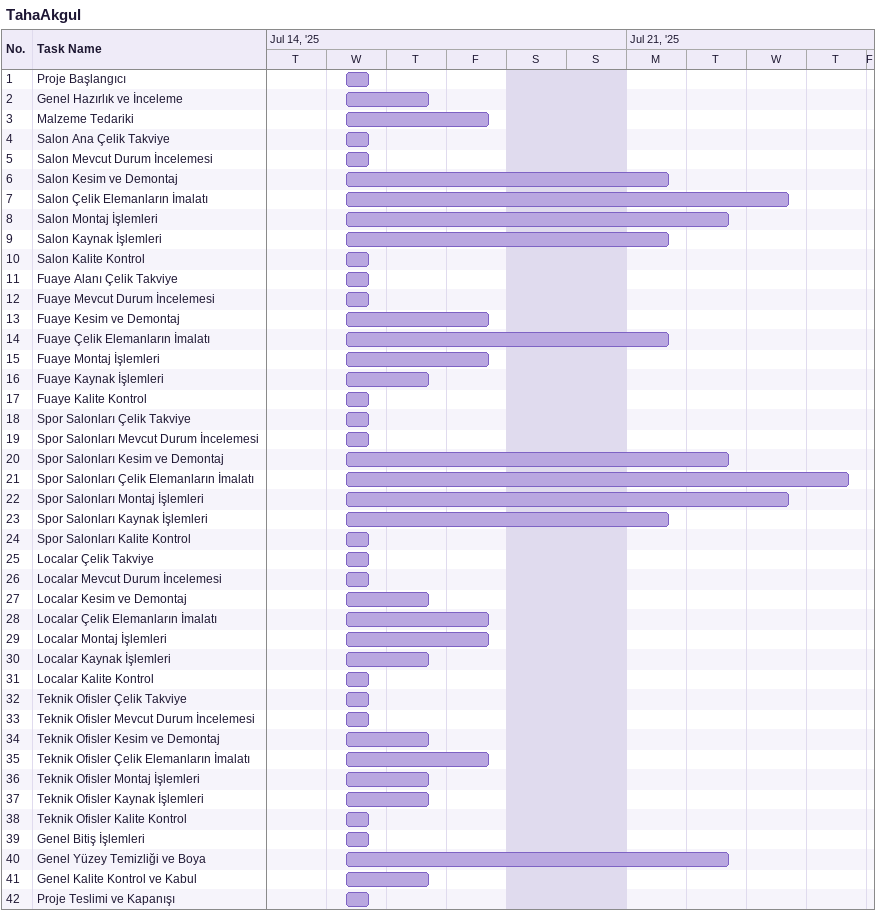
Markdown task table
TahaAkgul

| ID | Task | Start | Finish |
|---|---|---|---|
| 1 | Proje Başlangıcı | 2025-07-16 | 2025-07-16 |
| 2 | Genel Hazırlık ve İnceleme | 2025-07-16 | 2025-07-17 |
| 3 | Malzeme Tedariki | 2025-07-16 | 2025-07-18 |
| 4 | Salon Ana Çelik Takviye | 2025-07-16 | 2025-07-16 |
| 5 | Salon Mevcut Durum İncelemesi | 2025-07-16 | 2025-07-16 |
| 6 | Salon Kesim ve Demontaj | 2025-07-16 | 2025-07-21 |
| 7 | Salon Çelik Elemanların İmalatı | 2025-07-16 | 2025-07-23 |
| 8 | Salon Montaj İşlemleri | 2025-07-16 | 2025-07-22 |
| 9 | Salon Kaynak İşlemleri | 2025-07-16 | 2025-07-21 |
| 10 | Salon Kalite Kontrol | 2025-07-16 | 2025-07-16 |
| 11 | Fuaye Alanı Çelik Takviye | 2025-07-16 | 2025-07-16 |
| 12 | Fuaye Mevcut Durum İncelemesi | 2025-07-16 | 2025-07-16 |
| 13 | Fuaye Kesim ve Demontaj | 2025-07-16 | 2025-07-18 |
| 14 | Fuaye Çelik Elemanların İmalatı | 2025-07-16 | 2025-07-21 |
| 15 | Fuaye Montaj İşlemleri | 2025-07-16 | 2025-07-18 |
| 16 | Fuaye Kaynak İşlemleri | 2025-07-16 | 2025-07-17 |
| 17 | Fuaye Kalite Kontrol | 2025-07-16 | 2025-07-16 |
| 18 | Spor Salonları Çelik Takviye | 2025-07-16 | 2025-07-16 |
| 19 | Spor Salonları Mevcut Durum İncelemesi | 2025-07-16 | 2025-07-16 |
| 20 | Spor Salonları Kesim ve Demontaj | 2025-07-16 | 2025-07-22 |
| 21 | Spor Salonları Çelik Elemanların İmalatı | 2025-07-16 | 2025-07-24 |
| 22 | Spor Salonları Montaj İşlemleri | 2025-07-16 | 2025-07-23 |
| 23 | Spor Salonları Kaynak İşlemleri | 2025-07-16 | 2025-07-21 |
| 24 | Spor Salonları Kalite Kontrol | 2025-07-16 | 2025-07-16 |
| 25 | Localar Çelik Takviye | 2025-07-16 | 2025-07-16 |
| 26 | Localar Mevcut Durum İncelemesi | 2025-07-16 | 2025-07-16 |
| 27 | Localar Kesim ve Demontaj | 2025-07-16 | 2025-07-17 |
| 28 | Localar Çelik Elemanların İmalatı | 2025-07-16 | 2025-07-18 |
| 29 | Localar Montaj İşlemleri | 2025-07-16 | 2025-07-18 |
| 30 | Localar Kaynak İşlemleri | 2025-07-16 | 2025-07-17 |
| 31 | Localar Kalite Kontrol | 2025-07-16 | 2025-07-16 |
| 32 | Teknik Ofisler Çelik Takviye | 2025-07-16 | 2025-07-16 |
| 33 | Teknik Ofisler Mevcut Durum İncelemesi | 2025-07-16 | 2025-07-16 |
| 34 | Teknik Ofisler Kesim ve Demontaj | 2025-07-16 | 2025-07-17 |
| 35 | Teknik Ofisler Çelik Elemanların İmalatı | 2025-07-16 | 2025-07-18 |
| 36 | Teknik Ofisler Montaj İşlemleri | 2025-07-16 | 2025-07-17 |
| 37 | Teknik Ofisler Kaynak İşlemleri | 2025-07-16 | 2025-07-17 |
| 38 | Teknik Ofisler Kalite Kontrol | 2025-07-16 | 2025-07-16 |
| 39 | Genel Bitiş İşlemleri | 2025-07-16 | 2025-07-16 |
| 40 | Genel Yüzey Temizliği ve Boya | 2025-07-16 | 2025-07-22 |
| 41 | Genel Kalite Kontrol ve Kabul | 2025-07-16 | 2025-07-17 |
| 42 | Proje Teslimi ve Kapanışı | 2025-07-16 | 2025-07-16 |
